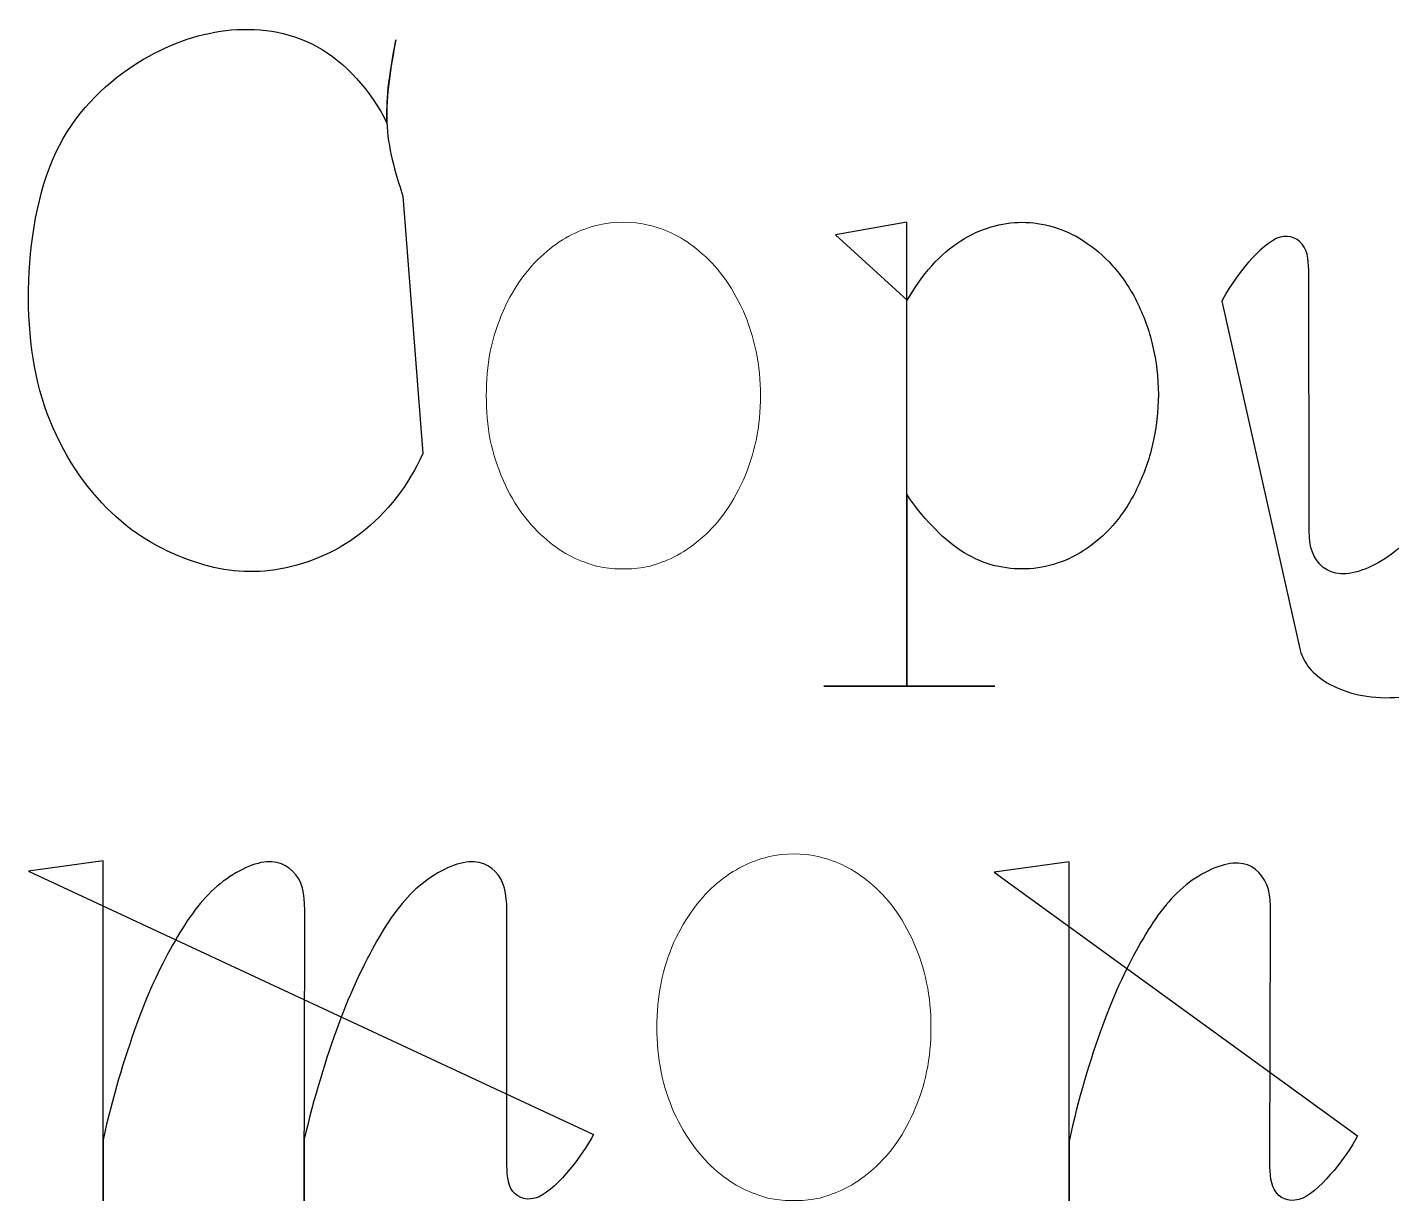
# Model space of a CAD drawing. Header units: centimetres. Extents: x -10 to 10, y -7.3 to 7.3.
# Drawn here: x -10.043 to -9.313, y 5.979 to 6.608 of the extents above; entities that cross this region are included whole.
import ezdxf

# ---------------------------------------------------------------- set-up
doc = ezdxf.new("R2010")
doc.units = ezdxf.units.CM
doc.header["$MEASUREMENT"] = 0
doc.layers.add('Layer 1', color=7, linetype='Continuous')

msp = doc.modelspace()

# ---------------------------------------------------------------- linework, layer by layer
at = {"layer": 'Layer 1', "color": 7}
for points, knots in [([(-9.84172, 6.5178), (-9.8459, 6.53076), (-9.84992, 6.54391), (-9.85029, 6.55762), (-9.85029, 6.55762), (-9.85085, 6.57191), (-9.8482, 6.58678), (-9.84553, 6.60162), (-9.84553, 6.60162), (-9.84706, 6.59228), (-9.84878, 6.58334), (-9.84953, 6.5759), (-9.84953, 6.5759), (-9.85029, 6.56847), (-9.85029, 6.56275), (-9.85029, 6.55704), (-9.85029, 6.55704), (-9.85886, 6.57456), (-9.87257, 6.58961), (-9.88781, 6.598), (-9.88781, 6.598), (-9.90324, 6.60657), (-9.92038, 6.60829), (-9.93639, 6.60657), (-9.93639, 6.60657), (-9.9524, 6.60448), (-9.96764, 6.59914), (-9.98343, 6.58942), (-9.98343, 6.58942), (-9.99904, 6.57952), (-10.01505, 6.56524), (-10.02553, 6.54505), (-10.02553, 6.54505), (-10.03601, 6.52486), (-10.04098, 6.49817), (-10.04193, 6.47263), (-10.04193, 6.47263), (-10.0427, 6.4471), (-10.03984, 6.42291), (-10.03201, 6.40156), (-10.03201, 6.40156), (-10.0242, 6.38023), (-10.01164, 6.36174), (-9.99772, 6.34859), (-9.99772, 6.34859), (-9.9838, 6.33525), (-9.96838, 6.32708), (-9.95372, 6.32229), (-9.95372, 6.32229), (-9.93906, 6.31734), (-9.92514, 6.31562), (-9.9099, 6.3179), (-9.9099, 6.3179), (-9.89485, 6.32018), (-9.87847, 6.32647), (-9.86437, 6.33732), (-9.86437, 6.33732), (-9.85027, 6.34819), (-9.83847, 6.36343), (-9.83103, 6.38018), (-9.83103, 6.38018), (-9.83103, 6.38018), (-9.84172, 6.5178), (-9.84172, 6.5178)], [0, 0, 0, 0, 0.058824, 0.058824, 0.058824, 0.058824, 0.117647, 0.117647, 0.117647, 0.117647, 0.176471, 0.176471, 0.176471, 0.176471, 0.235294, 0.235294, 0.235294, 0.235294, 0.294118, 0.294118, 0.294118, 0.294118, 0.352941, 0.352941, 0.352941, 0.352941, 0.411765, 0.411765, 0.411765, 0.411765, 0.470588, 0.470588, 0.470588, 0.470588, 0.529412, 0.529412, 0.529412, 0.529412, 0.588235, 0.588235, 0.588235, 0.588235, 0.647059, 0.647059, 0.647059, 0.647059, 0.705882, 0.705882, 0.705882, 0.705882, 0.764706, 0.764706, 0.764706, 0.764706, 0.823529, 0.823529, 0.823529, 0.823529, 0.882353, 0.882353, 0.882353, 0.882353, 1, 1, 1, 1]), ([(-9.84172, 6.5178), (-9.84172, 6.5178), (-9.84172, 6.5178), (-9.84172, 6.5178), (-9.84172, 6.5178), (-9.84172, 6.5178), (-9.84172, 6.5178), (-9.84172, 6.5178)], [0, 0, 0, 0, 0.333333, 0.333333, 0.333333, 0.333333, 1, 1, 1, 1]), ([(-9.61026, 6.49721), (-9.61026, 6.49721), (-9.57216, 6.50388), (-9.57216, 6.50388), (-9.57216, 6.50388), (-9.57216, 6.50388), (-9.57216, 6.25565), (-9.57216, 6.25565), (-9.57216, 6.25565), (-9.57216, 6.25565), (-9.61653, 6.25565), (-9.61653, 6.25565), (-9.61653, 6.25565), (-9.61653, 6.25565), (-9.52509, 6.25565), (-9.52509, 6.25565), (-9.52509, 6.25565), (-9.52509, 6.25565), (-9.57216, 6.25565), (-9.57216, 6.25565), (-9.57216, 6.25565), (-9.57216, 6.25565), (-9.57216, 6.35833), (-9.57216, 6.35833), (-9.57216, 6.35833), (-9.56816, 6.35243), (-9.56359, 6.34632), (-9.55864, 6.34156), (-9.55864, 6.34156), (-9.55388, 6.33624), (-9.54872, 6.33185), (-9.5434, 6.32822), (-9.5434, 6.32822), (-9.53808, 6.32478), (-9.53255, 6.32232), (-9.52702, 6.3206), (-9.52702, 6.3206), (-9.52149, 6.31907), (-9.51599, 6.31832), (-9.51046, 6.31832), (-9.51046, 6.31832), (-9.49922, 6.31832), (-9.48797, 6.32136), (-9.47731, 6.32824), (-9.47731, 6.32824), (-9.47197, 6.33186), (-9.46665, 6.33605), (-9.46188, 6.34158), (-9.46188, 6.34158), (-9.45711, 6.34711), (-9.45275, 6.35359), (-9.44913, 6.361), (-9.44913, 6.361), (-9.44551, 6.36843), (-9.44246, 6.37664), (-9.44056, 6.385), (-9.44056, 6.385), (-9.43865, 6.39394), (-9.43752, 6.40291), (-9.43752, 6.41167), (-9.43752, 6.41167), (-9.43752, 6.42082), (-9.43866, 6.42958), (-9.44056, 6.43797), (-9.44056, 6.43797), (-9.44247, 6.44617), (-9.44551, 6.45435), (-9.44913, 6.4616), (-9.44913, 6.4616), (-9.45275, 6.46882), (-9.45712, 6.47531), (-9.46209, 6.48065), (-9.46209, 6.48065), (-9.46685, 6.48618), (-9.4722, 6.49036), (-9.47752, 6.49399), (-9.47752, 6.49399), (-9.48286, 6.49743), (-9.48837, 6.49989), (-9.49371, 6.50142), (-9.49371, 6.50142), (-9.49924, 6.50295), (-9.50495, 6.50391), (-9.51048, 6.50391), (-9.51048, 6.50391), (-9.52133, 6.50391), (-9.53257, 6.50066), (-9.54326, 6.49399), (-9.54326, 6.49399), (-9.5486, 6.49037), (-9.55392, 6.48618), (-9.55869, 6.48065), (-9.55869, 6.48065), (-9.56364, 6.47531), (-9.56803, 6.46882), (-9.57184, 6.46218), (-9.57184, 6.46218), (-9.57184, 6.46218), (-9.61026, 6.49721), (-9.61026, 6.49721)], [0, 0, 0, 0, 0.038462, 0.038462, 0.038462, 0.038462, 0.076923, 0.076923, 0.076923, 0.076923, 0.115385, 0.115385, 0.115385, 0.115385, 0.153846, 0.153846, 0.153846, 0.153846, 0.192308, 0.192308, 0.192308, 0.192308, 0.230769, 0.230769, 0.230769, 0.230769, 0.269231, 0.269231, 0.269231, 0.269231, 0.307692, 0.307692, 0.307692, 0.307692, 0.346154, 0.346154, 0.346154, 0.346154, 0.384615, 0.384615, 0.384615, 0.384615, 0.423077, 0.423077, 0.423077, 0.423077, 0.461538, 0.461538, 0.461538, 0.461538, 0.5, 0.5, 0.5, 0.5, 0.538462, 0.538462, 0.538462, 0.538462, 0.576923, 0.576923, 0.576923, 0.576923, 0.615385, 0.615385, 0.615385, 0.615385, 0.653846, 0.653846, 0.653846, 0.653846, 0.692308, 0.692308, 0.692308, 0.692308, 0.730769, 0.730769, 0.730769, 0.730769, 0.769231, 0.769231, 0.769231, 0.769231, 0.807692, 0.807692, 0.807692, 0.807692, 0.846154, 0.846154, 0.846154, 0.846154, 0.884615, 0.884615, 0.884615, 0.884615, 0.923077, 0.923077, 0.923077, 0.923077, 1, 1, 1, 1]), ([(-9.40357, 6.4616), (-9.40034, 6.46808), (-9.39614, 6.47398), (-9.39119, 6.48028), (-9.39119, 6.48028), (-9.38606, 6.48637), (-9.37995, 6.49248), (-9.37442, 6.49515), (-9.37442, 6.49515), (-9.36889, 6.49764), (-9.36376, 6.4961), (-9.3605, 6.49211), (-9.3605, 6.49211), (-9.35724, 6.48812), (-9.35706, 6.48182), (-9.35706, 6.47631), (-9.35706, 6.47631), (-9.35706, 6.47631), (-9.35687, 6.34754), (-9.35687, 6.34754), (-9.35687, 6.34754), (-9.35687, 6.33955), (-9.35743, 6.33098), (-9.35401, 6.32487), (-9.35401, 6.32487), (-9.35059, 6.31876), (-9.34507, 6.31534), (-9.33705, 6.31572), (-9.33705, 6.31572), (-9.32885, 6.31649), (-9.31819, 6.32144), (-9.30943, 6.32887), (-9.30943, 6.32887), (-9.3003, 6.33612), (-9.29305, 6.34602), (-9.28562, 6.35803), (-9.28562, 6.35803), (-9.27763, 6.37023), (-9.27001, 6.3847), (-9.26276, 6.40317), (-9.26276, 6.40317), (-9.25572, 6.42145), (-9.24924, 6.44394), (-9.24466, 6.4668), (-9.24466, 6.4668), (-9.24466, 6.4668), (-9.24466, 6.49747), (-9.24466, 6.49747), (-9.24466, 6.49747), (-9.24466, 6.49747), (-9.24485, 6.32716), (-9.24485, 6.32716), (-9.24485, 6.32716), (-9.24485, 6.31496), (-9.2458, 6.30221), (-9.2498, 6.29059), (-9.2498, 6.29059), (-9.25419, 6.27876), (-9.26065, 6.26829), (-9.2721, 6.26088), (-9.2721, 6.26088), (-9.28334, 6.25363), (-9.29972, 6.24964), (-9.31364, 6.24945), (-9.31364, 6.24945), (-9.32756, 6.24905), (-9.33899, 6.25268), (-9.34716, 6.25744), (-9.34716, 6.25744), (-9.35497, 6.26202), (-9.35973, 6.26792), (-9.36163, 6.27477), (-9.36163, 6.27477), (-9.36163, 6.27477), (-9.40357, 6.4616), (-9.40357, 6.4616)], [0, 0, 0, 0, 0.05, 0.05, 0.05, 0.05, 0.1, 0.1, 0.1, 0.1, 0.15, 0.15, 0.15, 0.15, 0.2, 0.2, 0.2, 0.2, 0.25, 0.25, 0.25, 0.25, 0.3, 0.3, 0.3, 0.3, 0.35, 0.35, 0.35, 0.35, 0.4, 0.4, 0.4, 0.4, 0.45, 0.45, 0.45, 0.45, 0.5, 0.5, 0.5, 0.5, 0.55, 0.55, 0.55, 0.55, 0.6, 0.6, 0.6, 0.6, 0.65, 0.65, 0.65, 0.65, 0.7, 0.7, 0.7, 0.7, 0.75, 0.75, 0.75, 0.75, 0.8, 0.8, 0.8, 0.8, 0.85, 0.85, 0.85, 0.85, 0.9, 0.9, 0.9, 0.9, 1, 1, 1, 1]), ([(-9.61026, 6.49721), (-9.61026, 6.49721), (-9.61026, 6.49721), (-9.61026, 6.49721), (-9.61026, 6.49721), (-9.61026, 6.49721), (-9.61026, 6.49721), (-9.61026, 6.49721)], [0, 0, 0, 0, 0.333333, 0.333333, 0.333333, 0.333333, 1, 1, 1, 1]), ([(-9.40357, 6.4616), (-9.40357, 6.4616), (-9.40357, 6.4616), (-9.40357, 6.4616), (-9.40357, 6.4616), (-9.40357, 6.4616), (-9.40357, 6.4616), (-9.40357, 6.4616)], [0, 0, 0, 0, 0.333333, 0.333333, 0.333333, 0.333333, 1, 1, 1, 1]), ([(-10.04211, 6.15659), (-10.04211, 6.15659), (-10.0021, 6.16212), (-10.0021, 6.16212), (-10.0021, 6.16212), (-10.0021, 6.16212), (-10.0021, 5.98001), (-10.0021, 5.98001), (-10.0021, 5.98001), (-10.0021, 5.98001), (-10.0021, 6.01279), (-10.0021, 6.01279), (-10.0021, 6.01279), (-9.99734, 6.03488), (-9.99086, 6.05642), (-9.98419, 6.07452), (-9.98419, 6.07452), (-9.97789, 6.09262), (-9.97067, 6.10709), (-9.96361, 6.11929), (-9.96361, 6.11929), (-9.95676, 6.1313), (-9.94969, 6.1412), (-9.94112, 6.14845), (-9.94112, 6.14845), (-9.93255, 6.15588), (-9.92244, 6.16083), (-9.91464, 6.1616), (-9.91464, 6.1616), (-9.90683, 6.16197), (-9.90112, 6.15837), (-9.89749, 6.15245), (-9.89749, 6.15245), (-9.89387, 6.14636), (-9.89424, 6.13779), (-9.89424, 6.12978), (-9.89424, 6.12978), (-9.89424, 6.12978), (-9.89448, 5.98001), (-9.89448, 5.98001), (-9.89448, 5.98001), (-9.89448, 5.98001), (-9.89448, 6.01335), (-9.89448, 6.01335), (-9.89448, 6.01335), (-9.88932, 6.03507), (-9.88286, 6.05658), (-9.8762, 6.0745), (-9.8762, 6.0745), (-9.86953, 6.0926), (-9.86247, 6.10707), (-9.85562, 6.11927), (-9.85562, 6.11927), (-9.84877, 6.13128), (-9.8417, 6.14118), (-9.83313, 6.14843), (-9.83313, 6.14843), (-9.82456, 6.15586), (-9.81427, 6.16081), (-9.80646, 6.16158), (-9.80646, 6.16158), (-9.79865, 6.16195), (-9.79273, 6.15835), (-9.78931, 6.15243), (-9.78931, 6.15243), (-9.78587, 6.14634), (-9.78606, 6.13777), (-9.78606, 6.12976), (-9.78606, 6.12976), (-9.78606, 6.12976), (-9.78606, 6.00117), (-9.78606, 6.00117), (-9.78606, 6.00117), (-9.78606, 5.99545), (-9.78606, 5.98897), (-9.78283, 5.98516), (-9.78283, 5.98516), (-9.77979, 5.98116), (-9.77484, 5.97984), (-9.7691, 5.98212), (-9.7691, 5.98212), (-9.76357, 5.98461), (-9.75748, 5.99088), (-9.75233, 5.99699), (-9.75233, 5.99699), (-9.7472, 6.00329), (-9.7432, 6.00919), (-9.73976, 6.01567), (-9.73976, 6.01567), (-9.73976, 6.01567), (-10.04211, 6.15659), (-10.04211, 6.15659)], [0, 0, 0, 0, 0.041667, 0.041667, 0.041667, 0.041667, 0.083333, 0.083333, 0.083333, 0.083333, 0.125, 0.125, 0.125, 0.125, 0.166667, 0.166667, 0.166667, 0.166667, 0.208333, 0.208333, 0.208333, 0.208333, 0.25, 0.25, 0.25, 0.25, 0.291667, 0.291667, 0.291667, 0.291667, 0.333333, 0.333333, 0.333333, 0.333333, 0.375, 0.375, 0.375, 0.375, 0.416667, 0.416667, 0.416667, 0.416667, 0.458333, 0.458333, 0.458333, 0.458333, 0.5, 0.5, 0.5, 0.5, 0.541667, 0.541667, 0.541667, 0.541667, 0.583333, 0.583333, 0.583333, 0.583333, 0.625, 0.625, 0.625, 0.625, 0.666667, 0.666667, 0.666667, 0.666667, 0.708333, 0.708333, 0.708333, 0.708333, 0.75, 0.75, 0.75, 0.75, 0.791667, 0.791667, 0.791667, 0.791667, 0.833333, 0.833333, 0.833333, 0.833333, 0.875, 0.875, 0.875, 0.875, 0.916667, 0.916667, 0.916667, 0.916667, 1, 1, 1, 1]), ([(-10.04211, 6.15659), (-10.04211, 6.15659), (-10.04211, 6.15659), (-10.04211, 6.15659), (-10.04211, 6.15659), (-10.04211, 6.15659), (-10.04211, 6.15659), (-10.04211, 6.15659)], [0, 0, 0, 0, 0.333333, 0.333333, 0.333333, 0.333333, 1, 1, 1, 1]), ([(-9.5253, 6.15603), (-9.5253, 6.15603), (-9.48529, 6.16156), (-9.48529, 6.16156), (-9.48529, 6.16156), (-9.48529, 6.16156), (-9.48529, 5.98), (-9.48529, 5.98), (-9.48529, 5.98), (-9.48529, 5.98), (-9.48529, 6.01201), (-9.48529, 6.01201), (-9.48529, 6.01201), (-9.48053, 6.0341), (-9.47405, 6.05583), (-9.46738, 6.07374), (-9.46738, 6.07374), (-9.4609, 6.09184), (-9.45386, 6.10631), (-9.4468, 6.11851), (-9.4468, 6.11851), (-9.43995, 6.13071), (-9.43291, 6.14042), (-9.42431, 6.14785), (-9.42431, 6.14785), (-9.41574, 6.15507), (-9.40563, 6.16005), (-9.39764, 6.16081), (-9.39764, 6.16081), (-9.38983, 6.16158), (-9.38412, 6.15777), (-9.38068, 6.15166), (-9.38068, 6.15166), (-9.37706, 6.14557), (-9.37745, 6.13719), (-9.37745, 6.12899), (-9.37745, 6.12899), (-9.37745, 6.12899), (-9.37782, 6.0004), (-9.37782, 6.0004), (-9.37782, 6.0004), (-9.37782, 5.99468), (-9.37745, 5.98839), (-9.37438, 5.98439), (-9.37438, 5.98439), (-9.37113, 5.98039), (-9.36599, 5.97907), (-9.36028, 5.98153), (-9.36028, 5.98153), (-9.35496, 5.98381), (-9.34885, 5.99029), (-9.34351, 5.9964), (-9.34351, 5.9964), (-9.33856, 6.00249), (-9.33438, 6.00841), (-9.33094, 6.01487), (-9.33094, 6.01487), (-9.33094, 6.01487), (-9.5253, 6.15603), (-9.5253, 6.15603)], [0, 0, 0, 0, 0.0625, 0.0625, 0.0625, 0.0625, 0.125, 0.125, 0.125, 0.125, 0.1875, 0.1875, 0.1875, 0.1875, 0.25, 0.25, 0.25, 0.25, 0.3125, 0.3125, 0.3125, 0.3125, 0.375, 0.375, 0.375, 0.375, 0.4375, 0.4375, 0.4375, 0.4375, 0.5, 0.5, 0.5, 0.5, 0.5625, 0.5625, 0.5625, 0.5625, 0.625, 0.625, 0.625, 0.625, 0.6875, 0.6875, 0.6875, 0.6875, 0.75, 0.75, 0.75, 0.75, 0.8125, 0.8125, 0.8125, 0.8125, 0.875, 0.875, 0.875, 0.875, 1, 1, 1, 1]), ([(-9.5253, 6.15603), (-9.5253, 6.15603), (-9.5253, 6.15603), (-9.5253, 6.15603), (-9.5253, 6.15603), (-9.5253, 6.15603), (-9.5253, 6.15603), (-9.5253, 6.15603)], [0, 0, 0, 0, 0.333333, 0.333333, 0.333333, 0.333333, 1, 1, 1, 1])]:
    msp.add_open_spline(points, degree=3, knots=knots, dxfattribs=at)
at = {"layer": 'Layer 1', "lineweight": 0}
for points, knots in [([(-9.84172, 6.5178), (-9.8459, 6.53076), (-9.84992, 6.54391), (-9.85029, 6.55762), (-9.85029, 6.55762), (-9.85085, 6.57191), (-9.8482, 6.58678), (-9.84553, 6.60162), (-9.84553, 6.60162), (-9.84706, 6.59228), (-9.84878, 6.58334), (-9.84953, 6.5759), (-9.84953, 6.5759), (-9.85029, 6.56847), (-9.85029, 6.56275), (-9.85029, 6.55704), (-9.85029, 6.55704), (-9.85886, 6.57456), (-9.87257, 6.58961), (-9.88781, 6.598), (-9.88781, 6.598), (-9.90324, 6.60657), (-9.92038, 6.60829), (-9.93639, 6.60657), (-9.93639, 6.60657), (-9.9524, 6.60448), (-9.96764, 6.59914), (-9.98343, 6.58942), (-9.98343, 6.58942), (-9.99904, 6.57952), (-10.01505, 6.56524), (-10.02553, 6.54505), (-10.02553, 6.54505), (-10.03601, 6.52486), (-10.04098, 6.49817), (-10.04193, 6.47263), (-10.04193, 6.47263), (-10.0427, 6.4471), (-10.03984, 6.42291), (-10.03201, 6.40156), (-10.03201, 6.40156), (-10.0242, 6.38023), (-10.01164, 6.36174), (-9.99772, 6.34859), (-9.99772, 6.34859), (-9.9838, 6.33525), (-9.96838, 6.32708), (-9.95372, 6.32229), (-9.95372, 6.32229), (-9.93906, 6.31734), (-9.92514, 6.31562), (-9.9099, 6.3179), (-9.9099, 6.3179), (-9.89485, 6.32018), (-9.87847, 6.32647), (-9.86437, 6.33732), (-9.86437, 6.33732), (-9.85027, 6.34819), (-9.83847, 6.36343), (-9.83103, 6.38018)], [0, 0, 0, 0, 0.0625, 0.0625, 0.0625, 0.0625, 0.125, 0.125, 0.125, 0.125, 0.1875, 0.1875, 0.1875, 0.1875, 0.25, 0.25, 0.25, 0.25, 0.3125, 0.3125, 0.3125, 0.3125, 0.375, 0.375, 0.375, 0.375, 0.4375, 0.4375, 0.4375, 0.4375, 0.5, 0.5, 0.5, 0.5, 0.5625, 0.5625, 0.5625, 0.5625, 0.625, 0.625, 0.625, 0.625, 0.6875, 0.6875, 0.6875, 0.6875, 0.75, 0.75, 0.75, 0.75, 0.8125, 0.8125, 0.8125, 0.8125, 0.875, 0.875, 0.875, 0.875, 1, 1, 1, 1]), ([(-9.84172, 6.5178), (-9.84172, 6.5178), (-9.84172, 6.5178), (-9.84172, 6.5178), (-9.84172, 6.5178), (-9.84172, 6.5178), (-9.84172, 6.5178), (-9.84172, 6.5178)], [0, 0, 0, 0, 0.333333, 0.333333, 0.333333, 0.333333, 1, 1, 1, 1]), ([(-9.61026, 6.49721), (-9.61026, 6.49721), (-9.57216, 6.50388), (-9.57216, 6.50388), (-9.57216, 6.50388), (-9.57216, 6.50388), (-9.57216, 6.25565), (-9.57216, 6.25565), (-9.57216, 6.25565), (-9.57216, 6.25565), (-9.61653, 6.25565), (-9.61653, 6.25565), (-9.61653, 6.25565), (-9.61653, 6.25565), (-9.52509, 6.25565), (-9.52509, 6.25565), (-9.52509, 6.25565), (-9.52509, 6.25565), (-9.57216, 6.25565), (-9.57216, 6.25565), (-9.57216, 6.25565), (-9.57216, 6.25565), (-9.57216, 6.35833), (-9.57216, 6.35833), (-9.57216, 6.35833), (-9.56816, 6.35243), (-9.56359, 6.34632), (-9.55864, 6.34156), (-9.55864, 6.34156), (-9.55388, 6.33624), (-9.54872, 6.33185), (-9.5434, 6.32822), (-9.5434, 6.32822), (-9.53808, 6.32478), (-9.53255, 6.32232), (-9.52702, 6.3206), (-9.52702, 6.3206), (-9.52149, 6.31907), (-9.51599, 6.31832), (-9.51046, 6.31832), (-9.51046, 6.31832), (-9.49922, 6.31832), (-9.48797, 6.32136), (-9.47731, 6.32824), (-9.47731, 6.32824), (-9.47197, 6.33186), (-9.46665, 6.33605), (-9.46188, 6.34158), (-9.46188, 6.34158), (-9.45711, 6.34711), (-9.45275, 6.35359), (-9.44913, 6.361), (-9.44913, 6.361), (-9.44551, 6.36843), (-9.44246, 6.37664), (-9.44056, 6.385), (-9.44056, 6.385), (-9.43865, 6.39394), (-9.43752, 6.40291), (-9.43752, 6.41167), (-9.43752, 6.41167), (-9.43752, 6.42082), (-9.43866, 6.42958), (-9.44056, 6.43797), (-9.44056, 6.43797), (-9.44247, 6.44617), (-9.44551, 6.45435), (-9.44913, 6.4616), (-9.44913, 6.4616), (-9.45275, 6.46882), (-9.45712, 6.47531), (-9.46209, 6.48065), (-9.46209, 6.48065), (-9.46685, 6.48618), (-9.4722, 6.49036), (-9.47752, 6.49399), (-9.47752, 6.49399), (-9.48286, 6.49743), (-9.48837, 6.49989), (-9.49371, 6.50142), (-9.49371, 6.50142), (-9.49924, 6.50295), (-9.50495, 6.50391), (-9.51048, 6.50391), (-9.51048, 6.50391), (-9.52133, 6.50391), (-9.53257, 6.50066), (-9.54326, 6.49399), (-9.54326, 6.49399), (-9.5486, 6.49037), (-9.55392, 6.48618), (-9.55869, 6.48065), (-9.55869, 6.48065), (-9.56364, 6.47531), (-9.56803, 6.46882), (-9.57184, 6.46218)], [0, 0, 0, 0, 0.04, 0.04, 0.04, 0.04, 0.08, 0.08, 0.08, 0.08, 0.12, 0.12, 0.12, 0.12, 0.16, 0.16, 0.16, 0.16, 0.2, 0.2, 0.2, 0.2, 0.24, 0.24, 0.24, 0.24, 0.28, 0.28, 0.28, 0.28, 0.32, 0.32, 0.32, 0.32, 0.36, 0.36, 0.36, 0.36, 0.4, 0.4, 0.4, 0.4, 0.44, 0.44, 0.44, 0.44, 0.48, 0.48, 0.48, 0.48, 0.52, 0.52, 0.52, 0.52, 0.56, 0.56, 0.56, 0.56, 0.6, 0.6, 0.6, 0.6, 0.64, 0.64, 0.64, 0.64, 0.68, 0.68, 0.68, 0.68, 0.72, 0.72, 0.72, 0.72, 0.76, 0.76, 0.76, 0.76, 0.8, 0.8, 0.8, 0.8, 0.84, 0.84, 0.84, 0.84, 0.88, 0.88, 0.88, 0.88, 0.92, 0.92, 0.92, 0.92, 1, 1, 1, 1]), ([(-9.40357, 6.4616), (-9.40034, 6.46808), (-9.39614, 6.47398), (-9.39119, 6.48028), (-9.39119, 6.48028), (-9.38606, 6.48637), (-9.37995, 6.49248), (-9.37442, 6.49515), (-9.37442, 6.49515), (-9.36889, 6.49764), (-9.36376, 6.4961), (-9.3605, 6.49211), (-9.3605, 6.49211), (-9.35724, 6.48812), (-9.35706, 6.48182), (-9.35706, 6.47631), (-9.35706, 6.47631), (-9.35706, 6.47631), (-9.35687, 6.34754), (-9.35687, 6.34754), (-9.35687, 6.34754), (-9.35687, 6.33955), (-9.35743, 6.33098), (-9.35401, 6.32487), (-9.35401, 6.32487), (-9.35059, 6.31876), (-9.34507, 6.31534), (-9.33705, 6.31572), (-9.33705, 6.31572), (-9.32885, 6.31649), (-9.31819, 6.32144), (-9.30943, 6.32887), (-9.30943, 6.32887), (-9.3003, 6.33612), (-9.29305, 6.34602), (-9.28562, 6.35803), (-9.28562, 6.35803), (-9.27763, 6.37023), (-9.27001, 6.3847), (-9.26276, 6.40317), (-9.26276, 6.40317), (-9.25572, 6.42145), (-9.24924, 6.44394), (-9.24466, 6.4668), (-9.24466, 6.4668), (-9.24466, 6.4668), (-9.24466, 6.49747), (-9.24466, 6.49747), (-9.24466, 6.49747), (-9.24466, 6.49747), (-9.24485, 6.32716), (-9.24485, 6.32716), (-9.24485, 6.32716), (-9.24485, 6.31496), (-9.2458, 6.30221), (-9.2498, 6.29059), (-9.2498, 6.29059), (-9.25419, 6.27876), (-9.26065, 6.26829), (-9.2721, 6.26088), (-9.2721, 6.26088), (-9.28334, 6.25363), (-9.29972, 6.24964), (-9.31364, 6.24945), (-9.31364, 6.24945), (-9.32756, 6.24905), (-9.33899, 6.25268), (-9.34716, 6.25744), (-9.34716, 6.25744), (-9.35497, 6.26202), (-9.35973, 6.26792), (-9.36163, 6.27477)], [0, 0, 0, 0, 0.052632, 0.052632, 0.052632, 0.052632, 0.105263, 0.105263, 0.105263, 0.105263, 0.157895, 0.157895, 0.157895, 0.157895, 0.210526, 0.210526, 0.210526, 0.210526, 0.263158, 0.263158, 0.263158, 0.263158, 0.315789, 0.315789, 0.315789, 0.315789, 0.368421, 0.368421, 0.368421, 0.368421, 0.421053, 0.421053, 0.421053, 0.421053, 0.473684, 0.473684, 0.473684, 0.473684, 0.526316, 0.526316, 0.526316, 0.526316, 0.578947, 0.578947, 0.578947, 0.578947, 0.631579, 0.631579, 0.631579, 0.631579, 0.684211, 0.684211, 0.684211, 0.684211, 0.736842, 0.736842, 0.736842, 0.736842, 0.789474, 0.789474, 0.789474, 0.789474, 0.842105, 0.842105, 0.842105, 0.842105, 0.894737, 0.894737, 0.894737, 0.894737, 1, 1, 1, 1]), ([(-9.61026, 6.49721), (-9.61026, 6.49721), (-9.61026, 6.49721), (-9.61026, 6.49721), (-9.61026, 6.49721), (-9.61026, 6.49721), (-9.61026, 6.49721), (-9.61026, 6.49721)], [0, 0, 0, 0, 0.333333, 0.333333, 0.333333, 0.333333, 1, 1, 1, 1]), ([(-9.40357, 6.4616), (-9.40357, 6.4616), (-9.40357, 6.4616), (-9.40357, 6.4616), (-9.40357, 6.4616), (-9.40357, 6.4616), (-9.40357, 6.4616), (-9.40357, 6.4616)], [0, 0, 0, 0, 0.333333, 0.333333, 0.333333, 0.333333, 1, 1, 1, 1]), ([(-10.04211, 6.15659), (-10.04211, 6.15659), (-10.0021, 6.16212), (-10.0021, 6.16212), (-10.0021, 6.16212), (-10.0021, 6.16212), (-10.0021, 5.98001), (-10.0021, 5.98001), (-10.0021, 5.98001), (-10.0021, 5.98001), (-10.0021, 6.01279), (-10.0021, 6.01279), (-10.0021, 6.01279), (-9.99734, 6.03488), (-9.99086, 6.05642), (-9.98419, 6.07452), (-9.98419, 6.07452), (-9.97789, 6.09262), (-9.97067, 6.10709), (-9.96361, 6.11929), (-9.96361, 6.11929), (-9.95676, 6.1313), (-9.94969, 6.1412), (-9.94112, 6.14845), (-9.94112, 6.14845), (-9.93255, 6.15588), (-9.92244, 6.16083), (-9.91464, 6.1616), (-9.91464, 6.1616), (-9.90683, 6.16197), (-9.90112, 6.15837), (-9.89749, 6.15245), (-9.89749, 6.15245), (-9.89387, 6.14636), (-9.89424, 6.13779), (-9.89424, 6.12978), (-9.89424, 6.12978), (-9.89424, 6.12978), (-9.89448, 5.98001), (-9.89448, 5.98001), (-9.89448, 5.98001), (-9.89448, 5.98001), (-9.89448, 6.01335), (-9.89448, 6.01335), (-9.89448, 6.01335), (-9.88932, 6.03507), (-9.88286, 6.05658), (-9.8762, 6.0745), (-9.8762, 6.0745), (-9.86953, 6.0926), (-9.86247, 6.10707), (-9.85562, 6.11927), (-9.85562, 6.11927), (-9.84877, 6.13128), (-9.8417, 6.14118), (-9.83313, 6.14843), (-9.83313, 6.14843), (-9.82456, 6.15586), (-9.81427, 6.16081), (-9.80646, 6.16158), (-9.80646, 6.16158), (-9.79865, 6.16195), (-9.79273, 6.15835), (-9.78931, 6.15243), (-9.78931, 6.15243), (-9.78587, 6.14634), (-9.78606, 6.13777), (-9.78606, 6.12976), (-9.78606, 6.12976), (-9.78606, 6.12976), (-9.78606, 6.00117), (-9.78606, 6.00117), (-9.78606, 6.00117), (-9.78606, 5.99545), (-9.78606, 5.98897), (-9.78283, 5.98516), (-9.78283, 5.98516), (-9.77979, 5.98116), (-9.77484, 5.97984), (-9.7691, 5.98212), (-9.7691, 5.98212), (-9.76357, 5.98461), (-9.75748, 5.99088), (-9.75233, 5.99699), (-9.75233, 5.99699), (-9.7472, 6.00329), (-9.7432, 6.00919), (-9.73976, 6.01567)], [0, 0, 0, 0, 0.043478, 0.043478, 0.043478, 0.043478, 0.086957, 0.086957, 0.086957, 0.086957, 0.130435, 0.130435, 0.130435, 0.130435, 0.173913, 0.173913, 0.173913, 0.173913, 0.217391, 0.217391, 0.217391, 0.217391, 0.26087, 0.26087, 0.26087, 0.26087, 0.304348, 0.304348, 0.304348, 0.304348, 0.347826, 0.347826, 0.347826, 0.347826, 0.391304, 0.391304, 0.391304, 0.391304, 0.434783, 0.434783, 0.434783, 0.434783, 0.478261, 0.478261, 0.478261, 0.478261, 0.521739, 0.521739, 0.521739, 0.521739, 0.565217, 0.565217, 0.565217, 0.565217, 0.608696, 0.608696, 0.608696, 0.608696, 0.652174, 0.652174, 0.652174, 0.652174, 0.695652, 0.695652, 0.695652, 0.695652, 0.73913, 0.73913, 0.73913, 0.73913, 0.782609, 0.782609, 0.782609, 0.782609, 0.826087, 0.826087, 0.826087, 0.826087, 0.869565, 0.869565, 0.869565, 0.869565, 0.913043, 0.913043, 0.913043, 0.913043, 1, 1, 1, 1]), ([(-10.04211, 6.15659), (-10.04211, 6.15659), (-10.04211, 6.15659), (-10.04211, 6.15659), (-10.04211, 6.15659), (-10.04211, 6.15659), (-10.04211, 6.15659), (-10.04211, 6.15659)], [0, 0, 0, 0, 0.333333, 0.333333, 0.333333, 0.333333, 1, 1, 1, 1]), ([(-9.5253, 6.15603), (-9.5253, 6.15603), (-9.48529, 6.16156), (-9.48529, 6.16156), (-9.48529, 6.16156), (-9.48529, 6.16156), (-9.48529, 5.98), (-9.48529, 5.98), (-9.48529, 5.98), (-9.48529, 5.98), (-9.48529, 6.01201), (-9.48529, 6.01201), (-9.48529, 6.01201), (-9.48053, 6.0341), (-9.47405, 6.05583), (-9.46738, 6.07374), (-9.46738, 6.07374), (-9.4609, 6.09184), (-9.45386, 6.10631), (-9.4468, 6.11851), (-9.4468, 6.11851), (-9.43995, 6.13071), (-9.43291, 6.14042), (-9.42431, 6.14785), (-9.42431, 6.14785), (-9.41574, 6.15507), (-9.40563, 6.16005), (-9.39764, 6.16081), (-9.39764, 6.16081), (-9.38983, 6.16158), (-9.38412, 6.15777), (-9.38068, 6.15166), (-9.38068, 6.15166), (-9.37706, 6.14557), (-9.37745, 6.13719), (-9.37745, 6.12899), (-9.37745, 6.12899), (-9.37745, 6.12899), (-9.37782, 6.0004), (-9.37782, 6.0004), (-9.37782, 6.0004), (-9.37782, 5.99468), (-9.37745, 5.98839), (-9.37438, 5.98439), (-9.37438, 5.98439), (-9.37113, 5.98039), (-9.36599, 5.97907), (-9.36028, 5.98153), (-9.36028, 5.98153), (-9.35496, 5.98381), (-9.34885, 5.99029), (-9.34351, 5.9964), (-9.34351, 5.9964), (-9.33856, 6.00249), (-9.33438, 6.00841), (-9.33094, 6.01487)], [0, 0, 0, 0, 0.066667, 0.066667, 0.066667, 0.066667, 0.133333, 0.133333, 0.133333, 0.133333, 0.2, 0.2, 0.2, 0.2, 0.266667, 0.266667, 0.266667, 0.266667, 0.333333, 0.333333, 0.333333, 0.333333, 0.4, 0.4, 0.4, 0.4, 0.466667, 0.466667, 0.466667, 0.466667, 0.533333, 0.533333, 0.533333, 0.533333, 0.6, 0.6, 0.6, 0.6, 0.666667, 0.666667, 0.666667, 0.666667, 0.733333, 0.733333, 0.733333, 0.733333, 0.8, 0.8, 0.8, 0.8, 0.866667, 0.866667, 0.866667, 0.866667, 1, 1, 1, 1]), ([(-9.5253, 6.15603), (-9.5253, 6.15603), (-9.5253, 6.15603), (-9.5253, 6.15603), (-9.5253, 6.15603), (-9.5253, 6.15603), (-9.5253, 6.15603), (-9.5253, 6.15603)], [0, 0, 0, 0, 0.333333, 0.333333, 0.333333, 0.333333, 1, 1, 1, 1])]:
    msp.add_open_spline(points, degree=3, knots=knots, dxfattribs=at)
at = {"layer": 'Layer 1', "color": 7, "lineweight": 0}
for points, knots in [([(-9.72435, 6.31833), (-9.72435, 6.31833), (-9.72549, 6.31833), (-9.72549, 6.31833), (-9.72549, 6.31833), (-9.72949, 6.31833), (-9.73348, 6.31891), (-9.73769, 6.31968), (-9.73769, 6.31968), (-9.74208, 6.321), (-9.74666, 6.32254), (-9.75121, 6.32481), (-9.75121, 6.32481), (-9.75579, 6.32709), (-9.76036, 6.33015), (-9.76473, 6.33396), (-9.76473, 6.33396), (-9.76912, 6.33758), (-9.77349, 6.34216), (-9.77748, 6.34748), (-9.77748, 6.34748), (-9.78148, 6.3528), (-9.7851, 6.35891), (-9.78796, 6.36558), (-9.78796, 6.36558), (-9.791, 6.37243), (-9.7933, 6.37968), (-9.795, 6.3873), (-9.795, 6.3873), (-9.79653, 6.39511), (-9.79709, 6.40312), (-9.79709, 6.41111), (-9.79709, 6.41111), (-9.79709, 6.4191), (-9.79651, 6.42691), (-9.795, 6.43474), (-9.795, 6.43474), (-9.79328, 6.44236), (-9.791, 6.44979), (-9.78796, 6.45665), (-9.78796, 6.45665), (-9.7851, 6.46332), (-9.78148, 6.46922), (-9.77748, 6.47475), (-9.77748, 6.47475), (-9.77348, 6.48007), (-9.76909, 6.48465), (-9.76473, 6.48827), (-9.76473, 6.48827), (-9.75597, 6.49589), (-9.74663, 6.50007), (-9.73748, 6.50237), (-9.73748, 6.50237), (-9.72833, 6.50446), (-9.7192, 6.50446), (-9.71023, 6.50237), (-9.71023, 6.50237), (-9.70565, 6.50123), (-9.70108, 6.4997), (-9.6965, 6.49742), (-9.6965, 6.49742), (-9.69192, 6.49514), (-9.68737, 6.49208), (-9.68298, 6.48829), (-9.68298, 6.48829), (-9.67859, 6.48467), (-9.67422, 6.48009), (-9.67023, 6.47477), (-9.67023, 6.47477), (-9.66623, 6.46924), (-9.6628, 6.46334), (-9.65975, 6.45667), (-9.65975, 6.45667), (-9.65671, 6.44982), (-9.65441, 6.44238), (-9.65269, 6.43476), (-9.65269, 6.43476), (-9.65116, 6.42695), (-9.65041, 6.41915), (-9.65041, 6.41113), (-9.65041, 6.41113), (-9.65041, 6.40314), (-9.65118, 6.39512), (-9.65269, 6.38732), (-9.65269, 6.38732), (-9.65441, 6.3797), (-9.65669, 6.37245), (-9.65975, 6.3656), (-9.65975, 6.3656), (-9.66279, 6.35893), (-9.66623, 6.35285), (-9.67023, 6.3475), (-9.67023, 6.3475), (-9.67423, 6.34216), (-9.67862, 6.33758), (-9.68298, 6.33398), (-9.68298, 6.33398), (-9.68737, 6.33017), (-9.69195, 6.32713), (-9.6965, 6.32483), (-9.6965, 6.32483), (-9.70108, 6.32255), (-9.70565, 6.32102), (-9.71002, 6.3197), (-9.71002, 6.3197), (-9.7142, 6.31893), (-9.71822, 6.31835), (-9.72222, 6.31835), (-9.72222, 6.31835), (-9.72222, 6.31835), (-9.72435, 6.31836), (-9.72435, 6.31836), (-9.72435, 6.31836), (-9.72435, 6.31836), (-9.72435, 6.31833), (-9.72435, 6.31833)], [0, 0, 0, 0, 0.033333, 0.033333, 0.033333, 0.033333, 0.066667, 0.066667, 0.066667, 0.066667, 0.1, 0.1, 0.1, 0.1, 0.133333, 0.133333, 0.133333, 0.133333, 0.166667, 0.166667, 0.166667, 0.166667, 0.2, 0.2, 0.2, 0.2, 0.233333, 0.233333, 0.233333, 0.233333, 0.266667, 0.266667, 0.266667, 0.266667, 0.3, 0.3, 0.3, 0.3, 0.333333, 0.333333, 0.333333, 0.333333, 0.366667, 0.366667, 0.366667, 0.366667, 0.4, 0.4, 0.4, 0.4, 0.433333, 0.433333, 0.433333, 0.433333, 0.466667, 0.466667, 0.466667, 0.466667, 0.5, 0.5, 0.5, 0.5, 0.533333, 0.533333, 0.533333, 0.533333, 0.566667, 0.566667, 0.566667, 0.566667, 0.6, 0.6, 0.6, 0.6, 0.633333, 0.633333, 0.633333, 0.633333, 0.666667, 0.666667, 0.666667, 0.666667, 0.7, 0.7, 0.7, 0.7, 0.733333, 0.733333, 0.733333, 0.733333, 0.766667, 0.766667, 0.766667, 0.766667, 0.8, 0.8, 0.8, 0.8, 0.833333, 0.833333, 0.833333, 0.833333, 0.866667, 0.866667, 0.866667, 0.866667, 0.9, 0.9, 0.9, 0.9, 0.933333, 0.933333, 0.933333, 0.933333, 1, 1, 1, 1]), ([(-9.63291, 5.98019), (-9.63291, 5.98019), (-9.63426, 5.98019), (-9.63426, 5.98019), (-9.63426, 5.98019), (-9.63826, 5.98019), (-9.64207, 5.98077), (-9.64646, 5.98154), (-9.64646, 5.98154), (-9.65085, 5.98286), (-9.65522, 5.9844), (-9.65998, 5.98667), (-9.65998, 5.98667), (-9.66437, 5.98895), (-9.66913, 5.99201), (-9.6735, 5.99582), (-9.6735, 5.99582), (-9.67789, 5.99944), (-9.68207, 6.00402), (-9.68607, 6.00934), (-9.68607, 6.00934), (-9.69007, 6.01468), (-9.69369, 6.02077), (-9.69673, 6.02744), (-9.69673, 6.02744), (-9.69959, 6.03429), (-9.70207, 6.04154), (-9.70358, 6.04916), (-9.70358, 6.04916), (-9.70509, 6.05697), (-9.70586, 6.06498), (-9.70586, 6.07297), (-9.70586, 6.07297), (-9.70586, 6.08096), (-9.70509, 6.08898), (-9.70358, 6.09678), (-9.70358, 6.09678), (-9.70205, 6.1044), (-9.69958, 6.11165), (-9.69673, 6.1185), (-9.69673, 6.1185), (-9.69369, 6.12517), (-9.69006, 6.13125), (-9.68607, 6.1366), (-9.68607, 6.1366), (-9.68207, 6.14192), (-9.67787, 6.1465), (-9.6735, 6.15012), (-9.6735, 6.15012), (-9.66456, 6.15774), (-9.65522, 6.16195), (-9.64625, 6.16422), (-9.64625, 6.16422), (-9.6371, 6.16631), (-9.62797, 6.16631), (-9.61881, 6.16422), (-9.61881, 6.16422), (-9.61442, 6.16308), (-9.60966, 6.16155), (-9.60529, 6.15927), (-9.60529, 6.15927), (-9.60053, 6.15699), (-9.59614, 6.15393), (-9.59158, 6.15012), (-9.59158, 6.15012), (-9.58719, 6.1465), (-9.58282, 6.14192), (-9.57883, 6.1366), (-9.57883, 6.1366), (-9.57502, 6.13126), (-9.5714, 6.12517), (-9.56854, 6.1185), (-9.56854, 6.1185), (-9.5655, 6.11165), (-9.56301, 6.1044), (-9.5615, 6.09678), (-9.5615, 6.09678), (-9.55978, 6.08897), (-9.55922, 6.08096), (-9.55922, 6.07297), (-9.55922, 6.07297), (-9.55922, 6.06498), (-9.5598, 6.05696), (-9.5615, 6.04916), (-9.5615, 6.04916), (-9.56303, 6.04154), (-9.5655, 6.03429), (-9.56854, 6.02744), (-9.56854, 6.02744), (-9.5714, 6.02077), (-9.57502, 6.01469), (-9.57883, 6.00934), (-9.57883, 6.00934), (-9.58283, 6.00402), (-9.58722, 5.99944), (-9.59158, 5.99582), (-9.59158, 5.99582), (-9.59616, 5.99201), (-9.60052, 5.98897), (-9.60529, 5.98667), (-9.60529, 5.98667), (-9.60968, 5.98439), (-9.61444, 5.98286), (-9.61863, 5.98154), (-9.61863, 5.98154), (-9.62281, 5.98077), (-9.62702, 5.98019), (-9.63083, 5.98019), (-9.63083, 5.98019), (-9.63083, 5.98019), (-9.63291, 5.98019), (-9.63291, 5.98019)], [0, 0, 0, 0, 0.034483, 0.034483, 0.034483, 0.034483, 0.068966, 0.068966, 0.068966, 0.068966, 0.103448, 0.103448, 0.103448, 0.103448, 0.137931, 0.137931, 0.137931, 0.137931, 0.172414, 0.172414, 0.172414, 0.172414, 0.206897, 0.206897, 0.206897, 0.206897, 0.241379, 0.241379, 0.241379, 0.241379, 0.275862, 0.275862, 0.275862, 0.275862, 0.310345, 0.310345, 0.310345, 0.310345, 0.344828, 0.344828, 0.344828, 0.344828, 0.37931, 0.37931, 0.37931, 0.37931, 0.413793, 0.413793, 0.413793, 0.413793, 0.448276, 0.448276, 0.448276, 0.448276, 0.482759, 0.482759, 0.482759, 0.482759, 0.517241, 0.517241, 0.517241, 0.517241, 0.551724, 0.551724, 0.551724, 0.551724, 0.586207, 0.586207, 0.586207, 0.586207, 0.62069, 0.62069, 0.62069, 0.62069, 0.655172, 0.655172, 0.655172, 0.655172, 0.689655, 0.689655, 0.689655, 0.689655, 0.724138, 0.724138, 0.724138, 0.724138, 0.758621, 0.758621, 0.758621, 0.758621, 0.793103, 0.793103, 0.793103, 0.793103, 0.827586, 0.827586, 0.827586, 0.827586, 0.862069, 0.862069, 0.862069, 0.862069, 0.896552, 0.896552, 0.896552, 0.896552, 0.931034, 0.931034, 0.931034, 0.931034, 1, 1, 1, 1])]:
    msp.add_open_spline(points, degree=3, knots=knots, dxfattribs=at)

doc.saveas('drawing.dxf')
